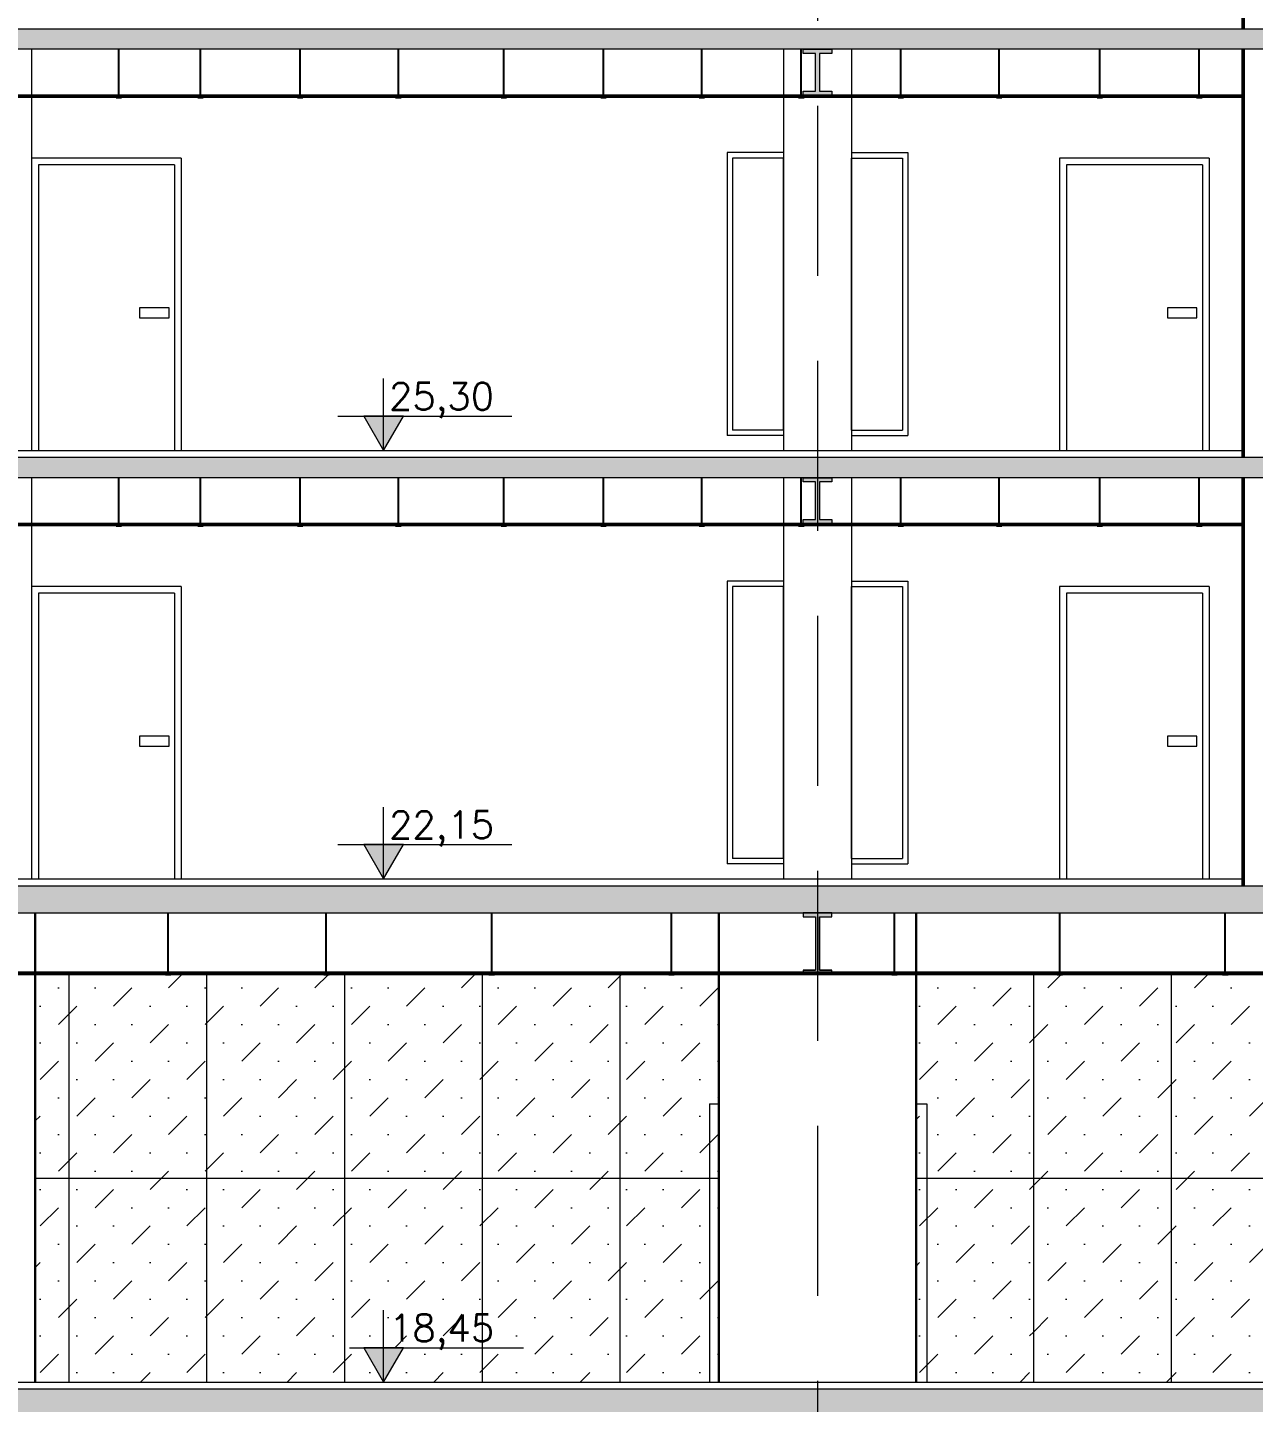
# Model space of a CAD drawing. Header units: millimetres. Extents: x 1135 to 1350, y 205 to 283.
# Drawn here: x 1199.19 to 1208.2, y 225 to 235.11 of the extents above; entities that cross this region are included whole.
import ezdxf

# ---------------------------------------------------------------- set-up
doc = ezdxf.new("R2010")
doc.units = ezdxf.units.MM
doc.header["$LTSCALE"] = 10
doc.linetypes.add('DASHED2', pattern=[0.375, 0.25, -0.125])
doc.layers.add('CIEL', color=8, linetype='Continuous')
doc.layers.add('FONDO', color=8, linetype='Continuous')
for name, color, linetype, lineweight in [('cinza 03', 252, 'Continuous', 13), ('COTA', 90, 'Continuous', 9), ('HACHT', 90, 'Continuous', 9), ('linha estutura', 252, 'Continuous', 13), ('PAREDES 2', 50, 'Continuous', 50), ('Pilares', 16, 'Continuous', 20), ('pn 02', 16, 'Continuous', 20), ('PN-01', 90, 'Continuous', 13), ('PN-03', 180, 'Continuous', 30)]:
    doc.layers.add(name, color=color, linetype=linetype, lineweight=lineweight)
doc.styles.get("Standard").update_dxf_attribs({"font": 'simplex.shx'})
pattern_1 = [(45, (759.06589, 189.11928), (0.13470384, 0.404111525), [0.1905, -0.1905, 0, -0.1905, 0, -0.1905])]

# ---------------------------------------------------------------- blocks, each defined once
blk = doc.blocks.new('VIGA')
at = {"layer": 'Pilares'}
blk.add_hatch(color=256, dxfattribs=at).paths.add_polyline_path([(0.21, 0), (0, 0), (0, -0.03), (0.09, -0.03), (0.09, -0.42), (0, -0.42), (0, -0.45), (0.21, -0.45), (0.21, -0.42), (0.12, -0.42), (0.12, -0.03), (0.21, -0.03)])
at = {"layer": 'Pilares', "linetype": 'Continuous'}
for p, q in [((0, -0.03), (0.09, -0.03)), ((0.09, -0.03), (0.09, -0.42)), ((0.12, -0.03), (0.12, -0.42)), ((0.12, -0.03), (0.21, -0.03)), ((0, -0.42), (0.09, -0.42)), ((0.12, -0.42), (0.21, -0.42))]:
    blk.add_line(p, q, dxfattribs=at)
for points in [[(0.21, -0.03), (0.21, 0), (0, 0), (0, -0.03)], [(0, -0.42), (0, -0.45), (0.21, -0.45), (0.21, -0.42)]]:
    blk.add_lwpolyline(points, dxfattribs=at)

msp = doc.modelspace()

# ---------------------------------------------------------------- hatches: boundary and pattern name
at = {"layer": 'cinza 03'}
h = msp.add_hatch(dxfattribs=at)
h.set_pattern_fill('MUDST', color=256, scale=0.03, angle=45, style=0)
h.set_pattern_definition(pattern_1)
h.paths.add_polyline_path([(1199.489, 228.15), (1199.243, 228.15), (1199.243, 226.65), (1199.489, 226.65)])
h.paths.add_polyline_path([(1199.489, 226.65), (1199.243, 226.65), (1199.243, 225.15), (1199.489, 225.15)])
h.paths.add_polyline_path([(1200.502, 226.65), (1199.489, 226.65), (1199.489, 225.15), (1200.502, 225.15)])
h.paths.add_polyline_path([(1200.502, 228.15), (1199.489, 228.15), (1199.489, 226.65), (1200.502, 226.65)])
h.paths.add_polyline_path([(1201.515, 228.15), (1200.502, 228.15), (1200.502, 226.65), (1201.515, 226.65)])
h.paths.add_polyline_path([(1201.515, 226.65), (1200.502, 226.65), (1200.502, 225.15), (1201.515, 225.15)])
h.paths.add_polyline_path([(1202.528, 226.65), (1201.515, 226.65), (1201.515, 225.15), (1201.889, 225.15), (1201.743, 225.403), (1202.528, 225.403)])
h.paths.add_polyline_path([(1202.528, 225.403), (1202.035, 225.403), (1201.889, 225.15), (1202.528, 225.15)])
h.paths.add_polyline_path([(1203.541, 226.65), (1202.528, 226.65), (1202.528, 225.15), (1203.541, 225.15)])
h.paths.add_polyline_path([(1203.541, 228.15), (1202.528, 228.15), (1202.528, 226.65), (1203.541, 226.65)])
h.paths.add_polyline_path([(1202.528, 228.15), (1201.515, 228.15), (1201.515, 226.65), (1202.528, 226.65)])
h.paths.add_polyline_path([(1204.268, 228.15), (1203.541, 228.15), (1203.541, 226.65), (1204.198, 226.65), (1204.198, 227.195), (1204.268, 227.195)])
h.paths.add_polyline_path([(1204.198, 226.65), (1203.541, 226.65), (1203.541, 225.15), (1204.198, 225.15)])
h.paths.add_polyline_path([(1206.581, 226.65), (1205.798, 226.65), (1205.798, 225.15), (1206.581, 225.15)])
h.paths.add_polyline_path([(1206.581, 228.15), (1205.718, 228.15), (1205.718, 227.195), (1205.798, 227.195), (1205.798, 226.65), (1206.581, 226.65)])
h.paths.add_polyline_path([(1205.798, 227.195), (1205.718, 227.195), (1205.718, 226.65), (1205.798, 226.65)])
h.paths.add_polyline_path([(1205.798, 226.65), (1205.718, 226.65), (1205.718, 225.15), (1205.798, 225.15)])
h.paths.add_polyline_path([(1204.268, 226.65), (1204.198, 226.65), (1204.198, 225.15), (1204.268, 225.15)])
h.paths.add_polyline_path([(1204.268, 227.195), (1204.198, 227.195), (1204.198, 226.65), (1204.268, 226.65)])
h.paths.add_polyline_path([(1201.97, 225.321), (1202.851, 225.321), (1202.851, 225.678), (1201.97, 225.678)], flags=9)
h = msp.add_hatch(dxfattribs=at)
h.set_pattern_fill('MUDST', color=256, scale=0.03, angle=45, style=0)
h.set_pattern_definition(pattern_1)
h.paths.add_polyline_path([(1207.594, 226.65), (1206.581, 226.65), (1206.581, 225.15), (1207.594, 225.15)])
h.paths.add_polyline_path([(1207.594, 228.15), (1206.581, 228.15), (1206.581, 226.65), (1207.594, 226.65)])
h.paths.add_polyline_path([(1208.607, 228.15), (1207.594, 228.15), (1207.594, 226.65), (1208.607, 226.65)])
h.paths.add_polyline_path([(1208.607, 226.65), (1207.594, 226.65), (1207.594, 225.15), (1208.607, 225.15)])
h.paths.add_polyline_path([(1209.62, 226.65), (1208.607, 226.65), (1208.607, 225.15), (1209.62, 225.15)])
h.paths.add_polyline_path([(1209.62, 228.15), (1208.607, 228.15), (1208.607, 226.65), (1209.62, 226.65)])
h.paths.add_polyline_path([(1210.633, 228.15), (1209.62, 228.15), (1209.62, 226.65), (1210.633, 226.65)])
h.paths.add_polyline_path([(1210.633, 226.65), (1209.62, 226.65), (1209.62, 225.15), (1210.633, 225.15)])
h.paths.add_polyline_path([(1211.646, 228.15), (1211.243, 228.15), (1211.243, 226.65), (1211.646, 226.65)])
h.paths.add_polyline_path([(1211.646, 226.65), (1211.243, 226.65), (1211.243, 225.15), (1211.646, 225.15)])
h.paths.add_polyline_path([(1212.659, 226.65), (1211.646, 226.65), (1211.646, 225.15), (1212.659, 225.15)])
h.paths.add_polyline_path([(1212.659, 228.15), (1211.646, 228.15), (1211.646, 226.65), (1212.659, 226.65)])
h.paths.add_polyline_path([(1213.672, 228.15), (1212.659, 228.15), (1212.659, 226.65), (1212.872, 226.65), (1212.872, 227.195), (1213.672, 227.195)])
h.paths.add_polyline_path([(1212.872, 226.65), (1212.659, 226.65), (1212.659, 225.15), (1212.872, 225.15)])
h.paths.add_polyline_path([(1213.672, 227.195), (1212.872, 227.195), (1212.872, 225.15), (1213.672, 225.15)])
h.paths.add_polyline_path([(1213.617, 226.213), (1213.617, 226.108), (1213.099, 226.108), (1213.099, 226.213)], flags=16)
h.paths.add_polyline_path([(1214.472, 227.195), (1213.672, 227.195), (1213.672, 225.15), (1214.472, 225.15)])
h.paths.add_polyline_path([(1214.249, 226.213), (1214.249, 226.108), (1213.73, 226.108), (1213.73, 226.213)], flags=16)
h.paths.add_polyline_path([(1214.685, 228.15), (1213.672, 228.15), (1213.672, 227.195), (1214.472, 227.195), (1214.472, 226.65), (1214.685, 226.65)])
h.paths.add_polyline_path([(1215.698, 228.15), (1214.685, 228.15), (1214.685, 226.65), (1215.698, 226.65)])
h.paths.add_polyline_path([(1215.698, 226.65), (1214.685, 226.65), (1214.685, 225.15), (1215.698, 225.15)])
h.paths.add_polyline_path([(1214.685, 226.65), (1214.472, 226.65), (1214.472, 225.15), (1214.685, 225.15)])
h.paths.add_polyline_path([(1216.711, 226.65), (1215.698, 226.65), (1215.698, 225.15), (1216.711, 225.15)])
h.paths.add_polyline_path([(1216.711, 228.15), (1215.698, 228.15), (1215.698, 226.65), (1216.711, 226.65)])
h.paths.add_polyline_path([(1217.725, 228.15), (1217.243, 228.15), (1217.243, 226.65), (1217.725, 226.65)])
h.paths.add_polyline_path([(1217.725, 226.65), (1217.243, 226.65), (1217.243, 225.15), (1217.725, 225.15)])
h.paths.add_polyline_path([(1218.738, 226.65), (1217.725, 226.65), (1217.725, 225.15), (1218.738, 225.15)])
h.paths.add_polyline_path([(1218.738, 228.15), (1217.725, 228.15), (1217.725, 226.65), (1218.738, 226.65)])
h.paths.add_polyline_path([(1219.751, 228.15), (1218.738, 228.15), (1218.738, 226.65), (1219.751, 226.65)])
h.paths.add_polyline_path([(1219.751, 226.65), (1218.738, 226.65), (1218.738, 225.15), (1219.751, 225.15)])
h.paths.add_polyline_path([(1220.764, 226.65), (1219.751, 226.65), (1219.751, 225.15), (1220.764, 225.15)])
h.paths.add_polyline_path([(1220.764, 228.15), (1219.751, 228.15), (1219.751, 226.65), (1220.764, 226.65)])
h.paths.add_polyline_path([(1221.777, 228.15), (1220.764, 228.15), (1220.764, 226.65), (1221.777, 226.65)])
h.paths.add_polyline_path([(1221.777, 226.65), (1220.764, 226.65), (1220.764, 225.15), (1221.777, 225.15)])
h.paths.add_polyline_path([(1222.198, 226.65), (1221.777, 226.65), (1221.777, 225.15), (1222.198, 225.15)])
h.paths.add_polyline_path([(1222.743, 228.15), (1221.777, 228.15), (1221.777, 226.65), (1222.198, 226.65), (1222.198, 227.195), (1222.743, 227.195)])
h.paths.add_polyline_path([(1222.743, 227.195), (1222.198, 227.195), (1222.198, 225.15), (1222.743, 225.15), (1222.743, 226.108), (1222.425, 226.108), (1222.425, 226.213), (1222.743, 226.213)])
h.paths.add_polyline_path([(1223.798, 227.195), (1223.243, 227.195), (1223.243, 226.213), (1223.575, 226.213), (1223.575, 226.108), (1223.243, 226.108), (1223.243, 225.15), (1223.798, 225.15)])
h.paths.add_polyline_path([(1223.798, 228.15), (1223.243, 228.15), (1223.243, 227.195), (1223.798, 227.195)])
h.paths.add_polyline_path([(1224.816, 228.15), (1223.798, 228.15), (1223.798, 226.65), (1224.816, 226.65)])
h.paths.add_polyline_path([(1224.816, 226.65), (1223.798, 226.65), (1223.798, 225.15), (1224.816, 225.15)])
h.paths.add_polyline_path([(1225.829, 226.65), (1224.816, 226.65), (1224.816, 225.15), (1225.829, 225.15)])
h.paths.add_polyline_path([(1225.829, 228.15), (1224.816, 228.15), (1224.816, 226.65), (1225.829, 226.65)])
h.paths.add_polyline_path([(1226.842, 228.15), (1225.829, 228.15), (1225.829, 226.65), (1226.842, 226.65)])
h.paths.add_polyline_path([(1226.842, 226.65), (1225.829, 226.65), (1225.829, 225.15), (1226.842, 225.15)])
at = {"layer": 'HACHT'}
h = msp.add_hatch(color=256, dxfattribs=at)
h.paths.add_polyline_path([(1204.993, 231.95), (1198.993, 231.95), (1198.993, 231.8), (1199.098, 231.8), (1204.993, 231.8)])
h.paths.add_polyline_path([(1210.993, 231.95), (1204.993, 231.95), (1204.993, 231.8), (1205.098, 231.8), (1210.993, 231.8)])
h.paths.add_polyline_path([(1211.098, 231.95), (1210.993, 231.95), (1210.993, 231.8), (1211.098, 231.8)])
h.paths.add_polyline_path([(1204.993, 235.1), (1198.993, 235.1), (1198.993, 234.95), (1199.098, 234.95), (1204.993, 234.95)])
h.paths.add_polyline_path([(1210.993, 235.1), (1204.993, 235.1), (1204.993, 234.95), (1205.098, 234.95), (1210.993, 234.95)])
h.paths.add_polyline_path([(1214.468, 235.1), (1210.993, 235.1), (1210.993, 234.95), (1211.098, 234.95), (1214.468, 234.95)])
h = msp.add_hatch(color=256, dxfattribs=at)
h.paths.add_polyline_path([(1198.993, 228.8), (1192.993, 228.8), (1192.993, 228.6), (1193.098, 228.6), (1198.993, 228.6)])
h.paths.add_polyline_path([(1204.993, 228.8), (1198.993, 228.8), (1198.993, 228.6), (1204.993, 228.6)])
h.paths.add_polyline_path([(1210.993, 228.8), (1204.993, 228.8), (1204.993, 228.6), (1205.098, 228.6), (1210.993, 228.6)])
h.paths.add_polyline_path([(1216.993, 228.8), (1214.202, 228.8, -0.041743), (1214.185, 228.8), (1210.993, 228.8), (1210.993, 228.6), (1211.098, 228.6), (1216.993, 228.6)])
h.paths.add_polyline_path([(1214.468, 231.95), (1213.748, 231.95), (1213.748, 231.8), (1214.468, 231.8)])
h = msp.add_hatch(color=256, dxfattribs=at)
h.paths.add_polyline_path([(1198.993, 225.1), (1192.993, 225.1), (1192.993, 224.9), (1193.118, 224.9), (1198.993, 224.9)])
h.paths.add_polyline_path([(1204.993, 225.1), (1198.993, 225.1), (1198.993, 224.9), (1199.118, 224.9), (1204.993, 224.9)])
h.paths.add_polyline_path([(1210.993, 225.1), (1204.993, 225.1), (1204.993, 224.9), (1205.118, 224.9), (1210.993, 224.9)])
h.paths.add_polyline_path([(1216.993, 225.1), (1210.993, 225.1), (1210.993, 224.9), (1211.118, 224.9), (1216.993, 224.9)])
h.paths.add_polyline_path([(1222.993, 225.1), (1216.993, 225.1), (1216.993, 224.9), (1217.118, 224.9), (1222.993, 224.9)])
h.paths.add_polyline_path([(1228.868, 225.1), (1222.993, 225.1), (1222.993, 224.9), (1223.118, 224.9), (1228.868, 224.9)])
h.paths.add_polyline_path([(1229.118, 225.1), (1228.993, 225.1), (1228.993, 224.9), (1229.118, 224.9)])
h.paths.add_polyline_path([(1228.993, 225.1), (1228.868, 225.1), (1228.868, 224.9), (1228.993, 224.9)])
at = {"layer": 'pn 02'}
for points in [[(1205.098, 234.643), (1205.098, 234.613), (1204.888, 234.613), (1204.888, 234.643), (1204.978, 234.643), (1204.978, 234.92), (1204.888, 234.92), (1204.888, 234.95), (1205.098, 234.95), (1205.098, 234.92), (1205.008, 234.92), (1205.008, 234.643)], [(1201.949, 232.253), (1201.657, 232.253), (1201.803, 232)], [(1205.098, 231.493), (1205.098, 231.463), (1204.888, 231.463), (1204.888, 231.493), (1204.978, 231.493), (1204.978, 231.77), (1204.888, 231.77), (1204.888, 231.8), (1205.098, 231.8), (1205.098, 231.77), (1205.008, 231.77), (1205.008, 231.493)], [(1201.949, 229.103), (1201.657, 229.103), (1201.803, 228.85)], [(1201.949, 225.403), (1201.657, 225.403), (1201.803, 225.15)]]:
    msp.add_hatch(color=256, dxfattribs=at).paths.add_polyline_path(points)

# ---------------------------------------------------------------- linework, layer by layer
at = {"layer": 'CIEL'}
for p, q in [((1178.248, 234.613), (1208.123, 234.613)), ((1178.248, 234.6), (1208.123, 234.6)), ((1199.837, 234.596), (1199.877, 234.596)), ((1200.438, 234.596), (1200.478, 234.596)), ((1201.17, 234.596), (1201.21, 234.596)), ((1201.892, 234.596), (1201.932, 234.596)), ((1202.668, 234.596), (1202.708, 234.596)), ((1203.4, 234.596), (1203.44, 234.596)), ((1204.122, 234.596), (1204.162, 234.596)), ((1204.854, 234.596), (1204.894, 234.596)), ((1205.586, 234.596), (1205.626, 234.596)), ((1206.309, 234.596), (1206.348, 234.596)), ((1207.048, 234.596), (1207.088, 234.596)), ((1207.78, 234.596), (1207.82, 234.596)), ((1178.248, 231.463), (1208.123, 231.463)), ((1178.248, 231.45), (1208.123, 231.45)), ((1199.837, 231.446), (1199.877, 231.446)), ((1200.438, 231.446), (1200.478, 231.446)), ((1201.17, 231.446), (1201.21, 231.446)), ((1201.892, 231.446), (1201.932, 231.446)), ((1202.668, 231.446), (1202.708, 231.446)), ((1203.4, 231.446), (1203.44, 231.446)), ((1204.122, 231.446), (1204.162, 231.446)), ((1204.854, 231.446), (1204.894, 231.446)), ((1205.586, 231.446), (1205.626, 231.446)), ((1206.309, 231.446), (1206.348, 231.446)), ((1207.048, 231.446), (1207.088, 231.446)), ((1207.78, 231.446), (1207.82, 231.446)), ((1151.118, 228.163), (1217.143, 228.163)), ((1151.118, 228.15), (1217.143, 228.15)), ((1200.199, 228.146), (1200.239, 228.146)), ((1201.363, 228.146), (1201.402, 228.146)), ((1202.578, 228.146), (1202.618, 228.146)), ((1203.9, 228.146), (1203.94, 228.146)), ((1205.539, 228.146), (1205.579, 228.146)), ((1206.755, 228.146), (1206.795, 228.146)), ((1207.971, 228.146), (1208.011, 228.146))]:
    msp.add_line(p, q, dxfattribs=at)
at = {"layer": 'cinza 03'}
for p, q in [((1204.743, 234.19), (1204.328, 234.19)), ((1204.328, 234.19), (1204.328, 232.11)), ((1204.368, 234.15), (1204.368, 232.15)), ((1204.743, 234.15), (1204.368, 234.15)), ((1204.743, 232.15), (1204.743, 234.15)), ((1205.243, 234.19), (1205.658, 234.19)), ((1205.243, 232.15), (1205.243, 234.15)), ((1205.243, 234.15), (1205.618, 234.15)), ((1205.618, 234.15), (1205.618, 232.15)), ((1205.658, 234.19), (1205.658, 232.11)), ((1204.743, 232.15), (1204.368, 232.15)), ((1205.243, 232.15), (1205.618, 232.15)), ((1204.743, 232.11), (1204.328, 232.11)), ((1205.243, 232.11), (1205.658, 232.11)), ((1204.743, 231.04), (1204.328, 231.04)), ((1204.328, 231.04), (1204.328, 228.96)), ((1205.243, 231.04), (1205.658, 231.04)), ((1205.658, 231.04), (1205.658, 228.96)), ((1204.368, 231), (1204.368, 229)), ((1204.743, 231), (1204.368, 231)), ((1204.743, 229), (1204.743, 231)), ((1205.243, 229), (1205.243, 231)), ((1205.243, 231), (1205.618, 231)), ((1205.618, 231), (1205.618, 229)), ((1204.743, 229), (1204.368, 229)), ((1205.243, 229), (1205.618, 229)), ((1204.743, 228.96), (1204.328, 228.96)), ((1205.243, 228.96), (1205.658, 228.96)), ((1199.489, 228.146), (1199.489, 225.15)), ((1200.502, 228.146), (1200.502, 225.15)), ((1201.515, 228.146), (1201.515, 225.15)), ((1202.528, 228.146), (1202.528, 225.15)), ((1203.541, 228.146), (1203.541, 225.15)), ((1206.581, 228.146), (1206.581, 225.15)), ((1207.594, 228.146), (1207.594, 225.15)), ((1199.243, 226.65), (1204.268, 226.65)), ((1205.718, 226.65), (1210.743, 226.65))]:
    msp.add_line(p, q, dxfattribs=at)
msp.add_lwpolyline([(1204.888, 228.18), (1204.888, 228.15), (1205.098, 228.15), (1205.098, 228.18), (1205.008, 228.18), (1205.008, 228.57), (1205.098, 228.57), (1205.098, 228.6), (1204.888, 228.6), (1204.888, 228.57), (1204.978, 228.57), (1204.978, 228.18)], close=True, dxfattribs=at)
at = {"layer": 'FONDO'}
for p, q in [((1199.857, 234.596), (1199.857, 234.95)), ((1200.458, 234.596), (1200.458, 234.95)), ((1201.19, 234.596), (1201.19, 234.95)), ((1201.912, 234.596), (1201.912, 234.95)), ((1202.688, 234.596), (1202.688, 234.95)), ((1203.42, 234.596), (1203.42, 234.95)), ((1204.142, 234.596), (1204.142, 234.95)), ((1204.874, 234.596), (1204.874, 234.95)), ((1205.606, 234.596), (1205.606, 234.95)), ((1206.328, 234.596), (1206.328, 234.95)), ((1207.068, 234.596), (1207.068, 234.95)), ((1207.8, 234.596), (1207.8, 234.95)), ((1199.857, 231.446), (1199.857, 231.8)), ((1200.458, 231.446), (1200.458, 231.8)), ((1201.19, 231.446), (1201.19, 231.8)), ((1201.912, 231.446), (1201.912, 231.8)), ((1202.688, 231.446), (1202.688, 231.8)), ((1203.42, 231.446), (1203.42, 231.8)), ((1204.142, 231.446), (1204.142, 231.8)), ((1204.874, 231.446), (1204.874, 231.8)), ((1205.606, 231.446), (1205.606, 231.8)), ((1206.328, 231.446), (1206.328, 231.8)), ((1207.068, 231.446), (1207.068, 231.8)), ((1207.8, 231.446), (1207.8, 231.8)), ((1200.219, 228.146), (1200.219, 228.6)), ((1201.382, 228.146), (1201.382, 228.6)), ((1202.598, 228.146), (1202.598, 228.6)), ((1203.92, 228.146), (1203.92, 228.6)), ((1205.559, 228.146), (1205.559, 228.6)), ((1206.775, 228.146), (1206.775, 228.6)), ((1207.991, 228.146), (1207.991, 228.6))]:
    msp.add_line(p, q, dxfattribs=at)
at = {"layer": 'linha estutura', "linetype": 'DASHED2', "ltscale": 0.5}
msp.add_line((1204.993, 277.659), (1204.993, 205.118), dxfattribs=at)
at = {"layer": 'PAREDES 2'}
for p, q in [((1208.123, 238.1), (1208.123, 235.1)), ((1208.123, 234.95), (1208.123, 231.95)), ((1208.123, 231.8), (1208.123, 228.8))]:
    msp.add_line(p, q, dxfattribs=at)
at = {"layer": 'pn 02'}
for p, q in [((1178.248, 235.1), (1214.468, 235.1)), ((1214.468, 234.95), (1178.248, 234.95)), ((1199.216, 234.95), (1199.216, 232)), ((1204.743, 234.95), (1204.743, 232)), ((1205.243, 234.95), (1205.243, 232)), ((1200.316, 234.15), (1199.216, 234.15)), ((1199.216, 234.15), (1199.216, 232)), ((1200.316, 234.15), (1200.316, 232)), ((1207.873, 234.15), (1206.773, 234.15)), ((1206.773, 234.15), (1206.773, 232)), ((1207.873, 234.15), (1207.873, 232)), ((1199.266, 234.1), (1199.266, 232)), ((1200.266, 234.1), (1199.266, 234.1)), ((1200.266, 234.1), (1200.266, 232)), ((1206.823, 234.1), (1206.823, 232)), ((1207.823, 234.1), (1206.823, 234.1)), ((1207.823, 234.1), (1207.823, 232)), ((1201.803, 232), (1201.803, 232.528)), ((1201.467, 232.253), (1202.746, 232.253)), ((1178.248, 232), (1208.123, 232)), ((1178.248, 231.95), (1211.101, 231.95)), ((1211.098, 231.8), (1178.248, 231.8)), ((1199.216, 231.8), (1199.216, 228.85)), ((1204.743, 231.8), (1204.743, 228.85)), ((1205.243, 231.8), (1205.243, 228.85)), ((1200.316, 231), (1199.216, 231)), ((1199.266, 230.95), (1199.266, 228.85)), ((1200.266, 230.95), (1199.266, 230.95)), ((1200.266, 230.95), (1200.266, 228.85)), ((1200.316, 231), (1200.316, 228.85)), ((1207.873, 231), (1206.773, 231)), ((1206.773, 231), (1206.773, 228.85)), ((1206.823, 230.95), (1206.823, 228.85)), ((1207.823, 230.95), (1206.823, 230.95)), ((1207.823, 230.95), (1207.823, 228.85)), ((1207.873, 231), (1207.873, 228.85)), ((1201.803, 228.85), (1201.803, 229.378)), ((1201.467, 229.103), (1202.746, 229.103)), ((1150.868, 228.8), (1217.143, 228.8)), ((1178.248, 228.85), (1208.123, 228.85)), ((1150.868, 228.6), (1217.143, 228.6)), ((1204.198, 227.195), (1204.198, 225.15)), ((1204.198, 227.195), (1204.268, 227.195)), ((1205.718, 227.195), (1205.798, 227.195)), ((1205.798, 227.195), (1205.798, 225.15)), ((1201.803, 225.15), (1201.803, 225.678)), ((1201.552, 225.403), (1202.832, 225.403)), ((1150.868, 225.15), (1228.868, 225.15)), ((1148.868, 225.1), (1231.118, 225.1))]:
    msp.add_line(p, q, dxfattribs=at)
at = {"layer": 'pn 02', "linetype": 'Continuous'}
for points in [[(1205.098, 234.643), (1205.098, 234.613), (1204.888, 234.613), (1204.888, 234.643), (1204.978, 234.643), (1204.978, 234.92), (1204.888, 234.92), (1204.888, 234.95), (1205.098, 234.95), (1205.098, 234.92), (1205.008, 234.92), (1205.008, 234.643)], [(1205.098, 231.493), (1205.098, 231.463), (1204.888, 231.463), (1204.888, 231.493), (1204.978, 231.493), (1204.978, 231.77), (1204.888, 231.77), (1204.888, 231.8), (1205.098, 231.8), (1205.098, 231.77), (1205.008, 231.77), (1205.008, 231.493)]]:
    msp.add_lwpolyline(points, close=True, dxfattribs=at)
at = {"layer": 'pn 02'}
for points in [[(1201.803, 232), (1201.949, 232.253), (1201.657, 232.253)], [(1201.803, 228.85), (1201.949, 229.103), (1201.657, 229.103)], [(1201.803, 225.15), (1201.949, 225.403), (1201.657, 225.403)]]:
    msp.add_lwpolyline(points, close=True, dxfattribs=at)
at = {"layer": 'PN-01'}
for points in [[(1200.226, 233.05), (1200.008, 233.05), (1200.008, 232.976), (1200.226, 232.976)], [(1207.783, 233.05), (1207.565, 233.05), (1207.565, 232.976), (1207.783, 232.976)], [(1200.226, 229.9), (1200.008, 229.9), (1200.008, 229.826), (1200.226, 229.826)], [(1207.783, 229.9), (1207.565, 229.9), (1207.565, 229.826), (1207.783, 229.826)]]:
    msp.add_lwpolyline(points, close=True, dxfattribs=at)
at = {"layer": 'PN-03'}
for p, q in [((1199.243, 228.6), (1199.243, 225.15)), ((1204.268, 228.6), (1204.268, 225.15)), ((1205.718, 228.6), (1205.718, 225.15))]:
    msp.add_line(p, q, dxfattribs=at)

# ---------------------------------------------------------------- block references
at = {"layer": 'linha estutura'}
msp.add_blockref('VIGA', (1204.888, 228.6), dxfattribs=at)

# ---------------------------------------------------------------- texts
at = {"layer": 'COTA'}
for s, p in [('25,30', (1201.844, 232.298)), ('22,15', (1201.844, 229.148)), ('18,45', (1201.844, 225.448))]:
    msp.add_text(s, height=0.2, dxfattribs=at).set_placement(p)

doc.saveas('drawing.dxf')
